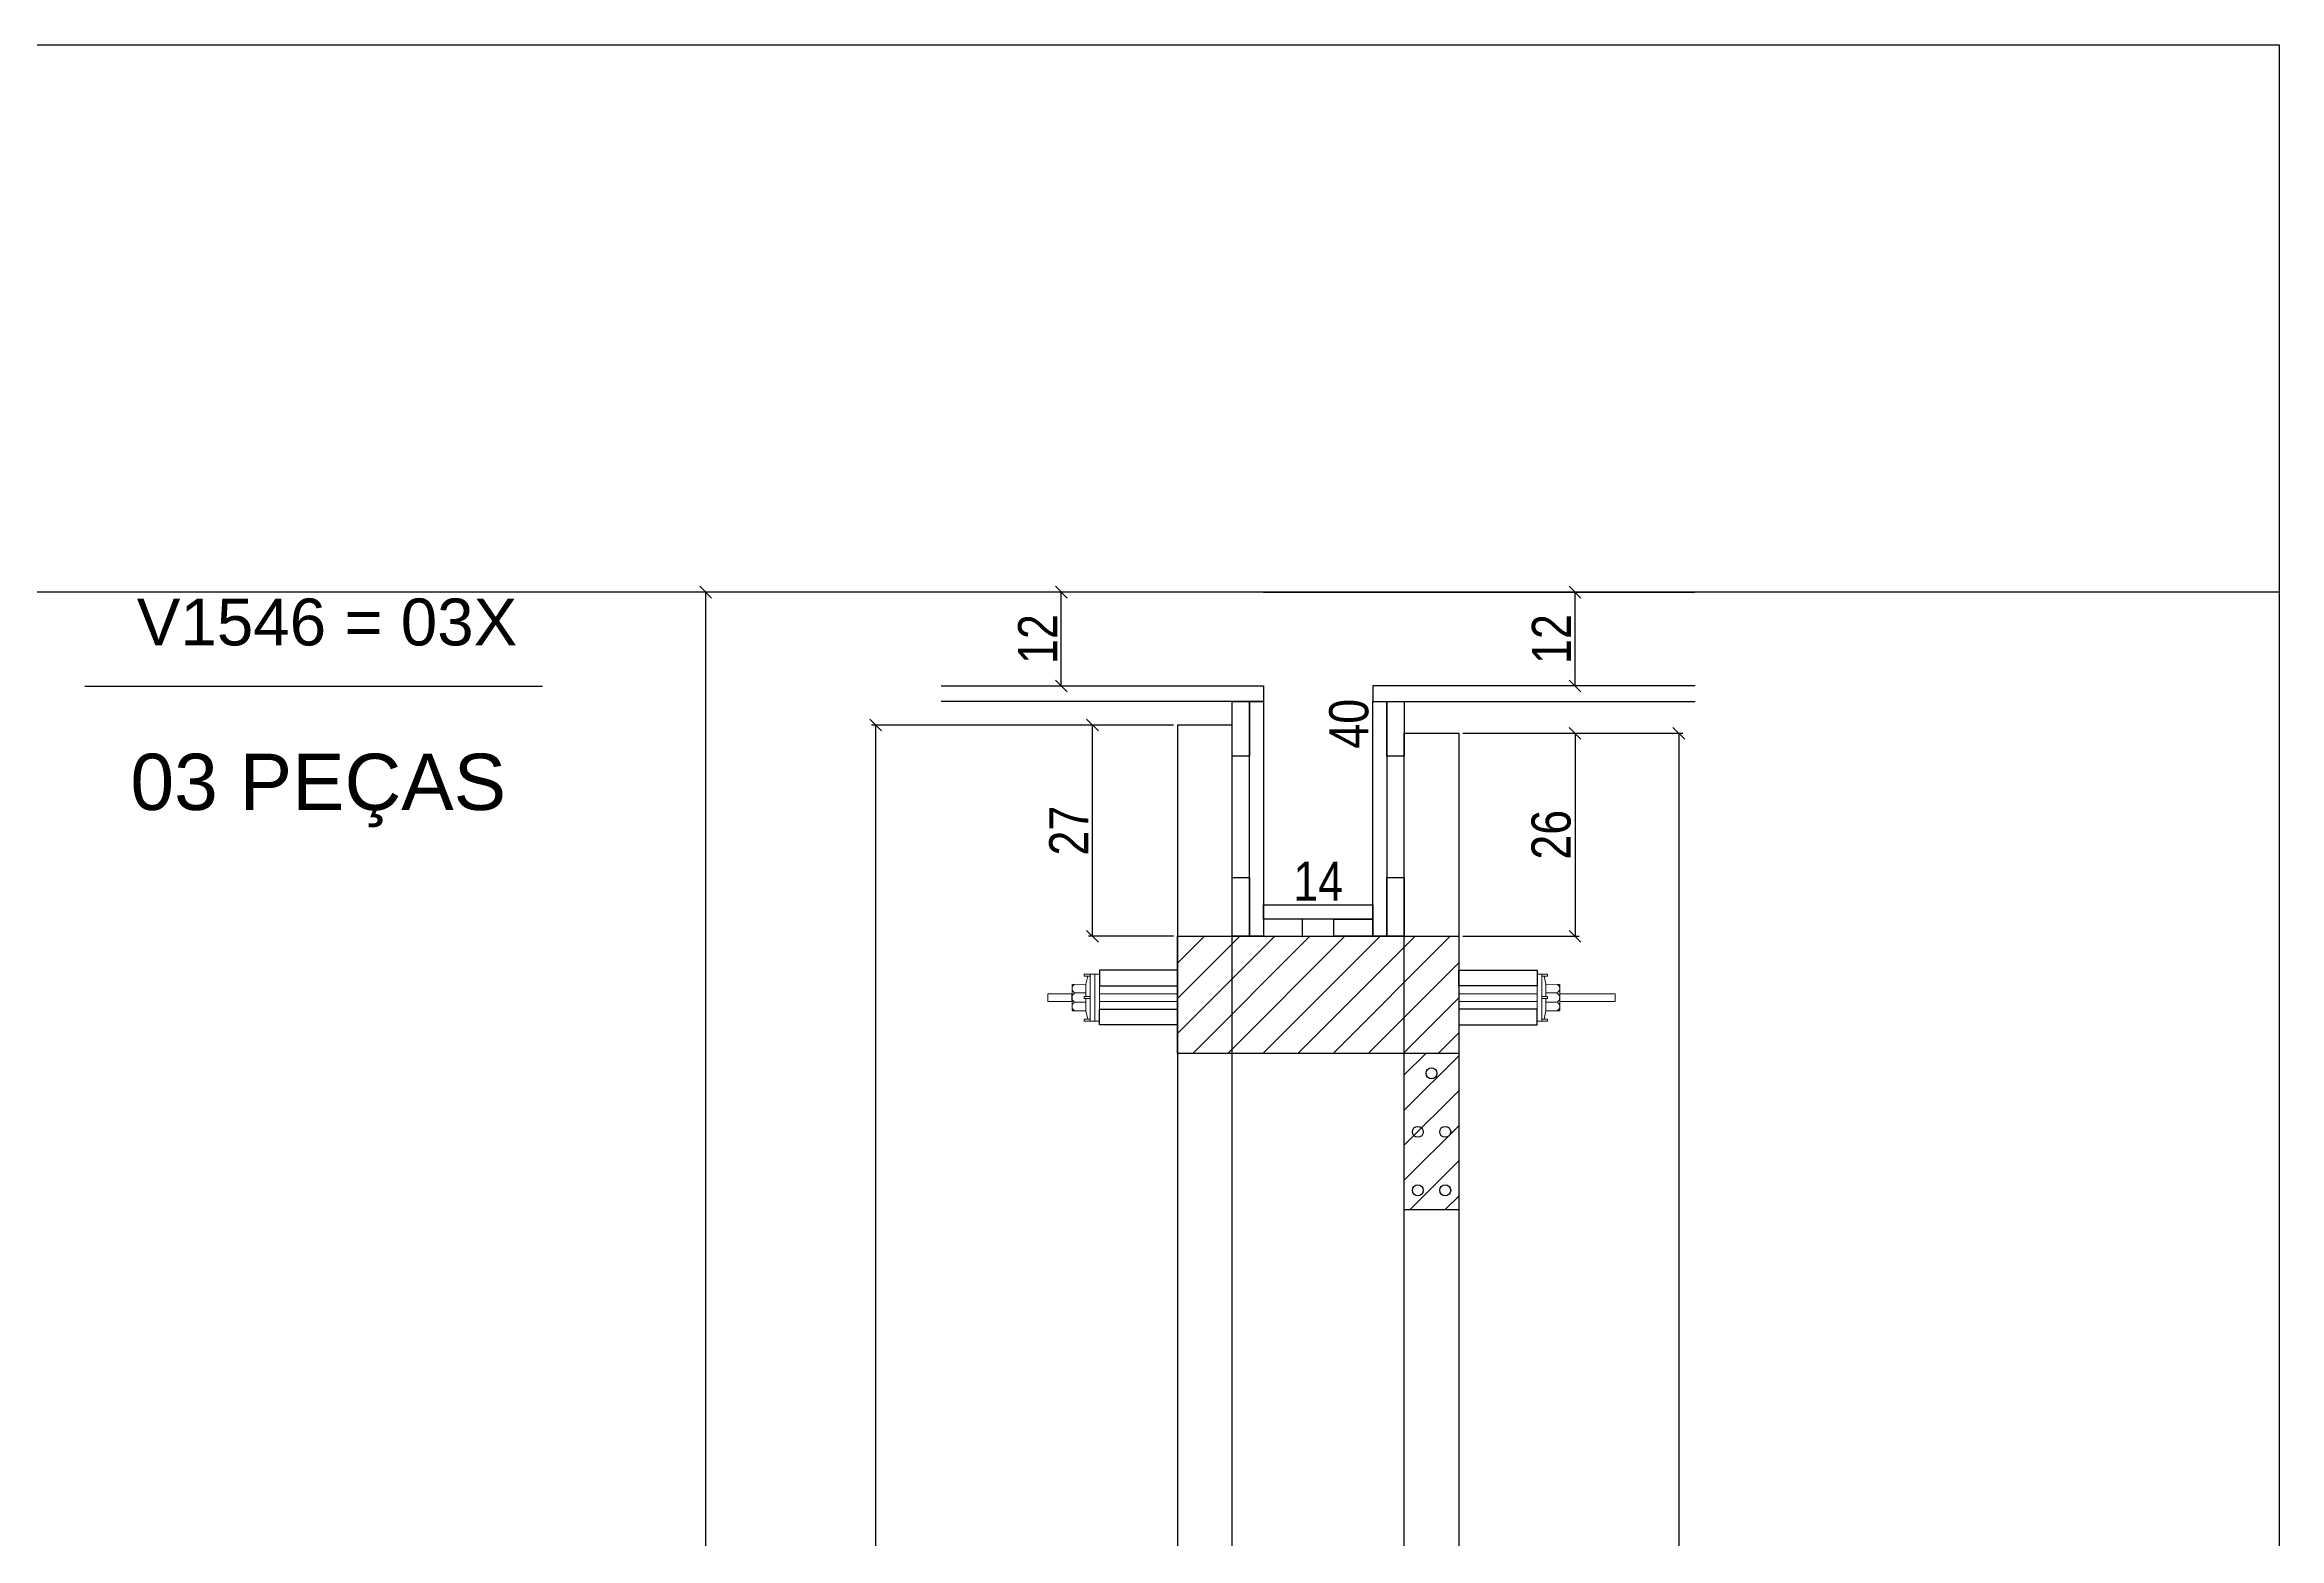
# Model space of a CAD drawing. Extents: x 17311 to 161354, y 153625 to 211469.
# Drawn here: x 22063 to 22635, y 205877 to 206259 of the extents above; entities that cross this region are included whole.
import ezdxf

# ---------------------------------------------------------------- set-up
doc = ezdxf.new("R2010")
doc.units = 0
doc.layers.get('0').update_dxf_attribs({"linetype": 'CONTINUOUS'})
doc.layers.get('DEFPOINTS').update_dxf_attribs({"linetype": 'CONTINUOUS'})
for name, color, linetype in [('8', 111, 'CONTINUOUS'), ('COTA', 241, 'CONTINUOUS'), ('detalhes', 4, 'CONTINUOUS'), ('HACHURA', 8, 'CONTINUOUS'), ('TIRAS REESCORAMENTO', 252, 'CONTINUOUS'), ('VIGAS', 3, 'CONTINUOUS')]:
    doc.layers.add(name, color=color, linetype=linetype)
doc.layers.add('BARRA_ANCORAGEM', color=1, linetype='CONTINUOUS', lineweight=15)
doc.styles.add('COTA TECNICA 2X', font='techl___.ttf', dxfattribs={"height": 10})
doc.styles.add('R80-50', font='arial.ttf', dxfattribs={"height": 10})
doc.dimstyles.new('SECAO', dxfattribs={"dimscale": 0.333333, "dimtxt": 5, "dimasz": 9, "dimexe": 3, "dimexo": 3, "dimgap": 3, "dimtad": 1, "dimdec": 1, "dimlfac": 0.5, "dimzin": 12, "dimdsep": 46, "dimtxsty": 'COTA TECNICA 2X', "dimblk1": 'OBLIQUE', "dimblk2": 'OBLIQUE', "dimsah": 1, "dimcen": 0.9, "dimclrd": 4, "dimclre": 4, "dimclrt": 240, "dimadec": 1, "dimazin": 3, "dimtfac": 1, "dimtdec": 1, "dimtmove": 0, "dimatfit": 3, "dimfxl": 1, "dimtolj": 1, "dimtzin": 12, "dimarcsym": 0})

# ---------------------------------------------------------------- blocks, each defined once
blk = doc.blocks.new('_Oblique')
at = {"color": 0, "linetype": 'ByBlock', "lineweight": -2}
blk.add_line((-0.5, -0.5), (0.5, 0.5), dxfattribs=at)
blk = doc.blocks.new('*D3267')
at = {"layer": 'DEFPOINTS', "color": 0, "transparency": 16777216}
for p in [(22352.61, 206085.37), (22275.32, 205527.28), (22352.61, 205527.28)]:
    blk.add_point(p, dxfattribs=at)
at = {"layer": 'detalhes', "color": 4, "lineweight": -2, "transparency": 16777216}
for p, q in [((22351.61, 206085.37), (22274.32, 206085.37)), ((22275.32, 206085.37), (22275.32, 205527.28)), ((22351.61, 205527.28), (22274.32, 205527.28))]:
    blk.add_line(p, q, dxfattribs=at)
at = {"layer": 'detalhes', "color": 4, "lineweight": -2, "transparency": 16777216, "xscale": 3, "yscale": 3, "zscale": 3}
for p, rotation in [((22275.32, 206085.37), 90), ((22275.32, 205527.28), 270)]:
    blk.add_blockref('_Oblique', p, dxfattribs=dict(at, rotation=rotation))
at = {"layer": 'detalhes', "color": 240, "transparency": 16777216, "insert": (22269.21, 205806.33), "char_height": 10, "attachment_point": 5, "rotation": 90, "style": 'COTA TECNICA 2X'}
blk.add_mtext('\\A1;279', dxfattribs=at)
blk = doc.blocks.new('*D3273')
at = {"layer": 'DEFPOINTS', "color": 0, "transparency": 16777216}
for p in [(22330.84, 206085.37), (22352.61, 206085.37), (22352.61, 206031.32)]:
    blk.add_point(p, dxfattribs=at)
at = {"layer": 'detalhes', "color": 4, "lineweight": -2, "transparency": 16777216}
for p, q in [((22351.61, 206085.37), (22329.84, 206085.37)), ((22330.84, 206031.32), (22330.84, 206085.37)), ((22351.61, 206031.32), (22329.84, 206031.32))]:
    blk.add_line(p, q, dxfattribs=at)
at = {"layer": 'detalhes', "color": 4, "lineweight": -2, "transparency": 16777216, "xscale": 3, "yscale": 3, "zscale": 3}
for p, rotation in [((22330.84, 206085.37), 90), ((22330.84, 206031.32), 270)]:
    blk.add_blockref('_Oblique', p, dxfattribs=dict(at, rotation=rotation))
at = {"layer": 'detalhes', "color": 240, "transparency": 16777216, "insert": (22324.76, 206058.35), "char_height": 10, "attachment_point": 5, "rotation": 90, "style": 'COTA TECNICA 2X'}
blk.add_mtext('\\A1;27', dxfattribs=at)
blk = doc.blocks.new('*D3274')
at = {"layer": 'DEFPOINTS', "color": 0, "transparency": 16777216}
for p in [(22424.61, 206083.25), (22424.61, 206031.32), (22454.36, 206031.32)]:
    blk.add_point(p, dxfattribs=at)
at = {"layer": 'detalhes', "color": 4, "lineweight": -2, "transparency": 16777216}
for p, q in [((22425.61, 206083.25), (22455.36, 206083.25)), ((22454.36, 206083.25), (22454.36, 206031.32)), ((22425.61, 206031.32), (22455.36, 206031.32))]:
    blk.add_line(p, q, dxfattribs=at)
at = {"layer": 'detalhes', "color": 4, "lineweight": -2, "transparency": 16777216, "xscale": 3, "yscale": 3, "zscale": 3}
for p, rotation in [((22454.36, 206083.25), 90), ((22454.36, 206031.32), 270)]:
    blk.add_blockref('_Oblique', p, dxfattribs=dict(at, rotation=rotation))
at = {"layer": 'detalhes', "color": 240, "transparency": 16777216, "insert": (22448.26, 206057.29), "char_height": 10, "attachment_point": 5, "rotation": 90, "style": 'COTA TECNICA 2X'}
blk.add_mtext('\\A1;26', dxfattribs=at)
blk = doc.blocks.new('*D3275')
at = {"layer": 'DEFPOINTS', "color": 0, "transparency": 16777216}
for p in [(22366.61, 206119.37), (22231.81, 205507.28), (22352.61, 205507.28)]:
    blk.add_point(p, dxfattribs=at)
at = {"layer": 'detalhes', "color": 4, "lineweight": -2, "transparency": 16777216}
for p, q in [((22365.61, 206119.37), (22230.81, 206119.37)), ((22231.81, 206119.37), (22231.81, 205507.28)), ((22351.61, 205507.28), (22230.81, 205507.28))]:
    blk.add_line(p, q, dxfattribs=at)
at = {"layer": 'detalhes', "color": 4, "lineweight": -2, "transparency": 16777216, "xscale": 3, "yscale": 3, "zscale": 3}
for p, rotation in [((22231.81, 206119.37), 90), ((22231.81, 205507.28), 270)]:
    blk.add_blockref('_Oblique', p, dxfattribs=dict(at, rotation=rotation))
at = {"layer": 'detalhes', "color": 240, "transparency": 16777216, "insert": (22225.59, 205813.33), "char_height": 10, "attachment_point": 5, "rotation": 90, "style": 'COTA TECNICA 2X'}
blk.add_mtext('\\A1;306', dxfattribs=at)
blk = doc.blocks.new('*D3277')
at = {"layer": 'DEFPOINTS', "color": 0, "transparency": 16777216}
for p in [(22389.65, 206119.37), (22402.61, 206119.37), (22389.65, 206039.32)]:
    blk.add_point(p, dxfattribs=at)
at = {"layer": 'detalhes', "color": 240, "transparency": 16777216, "insert": (22396.5, 206085.69), "char_height": 10, "attachment_point": 5, "rotation": 90, "style": 'COTA TECNICA 2X'}
blk.add_mtext('\\A1;40', dxfattribs=at)
blk = doc.blocks.new('*D3278')
at = {"layer": 'DEFPOINTS', "color": 0, "transparency": 16777216}
for p in [(22374.61, 206039.32), (22402.61, 206039.32), (22402.61, 206039.32)]:
    blk.add_point(p, dxfattribs=at)
at = {"layer": 'detalhes', "color": 240, "transparency": 16777216, "insert": (22388.61, 206045.4), "char_height": 10, "attachment_point": 5, "style": 'COTA TECNICA 2X'}
blk.add_mtext('\\A1;14', dxfattribs=at)
blk = doc.blocks.new('*D3281')
at = {"layer": 'DEFPOINTS', "color": 0, "transparency": 16777216}
for p in [(22454.36, 206119.37), (22454.36, 206119.37), (22454.36, 206095.37)]:
    blk.add_point(p, dxfattribs=at)
at = {"layer": 'detalhes', "color": 4, "lineweight": -2, "transparency": 16777216}
for p, q in [((22454.36, 206095.37), (22454.36, 206119.37)), ((22455.36, 206119.37), (22455.36, 206119.37)), ((22455.36, 206095.37), (22455.36, 206095.37))]:
    blk.add_line(p, q, dxfattribs=at)
at = {"layer": 'detalhes', "color": 4, "lineweight": -2, "transparency": 16777216, "xscale": 3, "yscale": 3, "zscale": 3}
for p, rotation in [((22454.36, 206119.37), 90), ((22454.36, 206095.37), 270)]:
    blk.add_blockref('_Oblique', p, dxfattribs=dict(at, rotation=rotation))
at = {"layer": 'detalhes', "color": 240, "transparency": 16777216, "insert": (22448.3, 206107.37), "char_height": 10, "attachment_point": 5, "rotation": 90, "style": 'COTA TECNICA 2X'}
blk.add_mtext('\\A1;12', dxfattribs=at)
blk = doc.blocks.new('*D3282')
at = {"layer": 'DEFPOINTS', "color": 0, "transparency": 16777216}
for p in [(22425.61, 206083.25), (22425.61, 205527.28), (22480.9, 205527.28)]:
    blk.add_point(p, dxfattribs=at)
at = {"layer": 'detalhes', "color": 4, "lineweight": -2, "transparency": 16777216}
for p, q in [((22426.61, 206083.25), (22481.9, 206083.25)), ((22480.9, 206083.25), (22480.9, 205527.28)), ((22426.61, 205527.28), (22481.9, 205527.28))]:
    blk.add_line(p, q, dxfattribs=at)
at = {"layer": 'detalhes', "color": 4, "lineweight": -2, "transparency": 16777216, "xscale": 3, "yscale": 3, "zscale": 3}
for p, rotation in [((22480.9, 206083.25), 90), ((22480.9, 205527.28), 270)]:
    blk.add_blockref('_Oblique', p, dxfattribs=dict(at, rotation=rotation))
at = {"layer": 'detalhes', "color": 240, "transparency": 16777216, "insert": (22474.81, 205805.26), "char_height": 10, "attachment_point": 5, "rotation": 90, "style": 'COTA TECNICA 2X'}
blk.add_mtext('\\A1;278', dxfattribs=at)
blk = doc.blocks.new('*D3266')
at = {"layer": 'DEFPOINTS', "color": 0, "transparency": 16777216}
for p in [(22322.85, 206119.37), (22322.85, 206119.37), (22322.85, 206095.37)]:
    blk.add_point(p, dxfattribs=at)
at = {"layer": 'detalhes', "color": 4, "lineweight": -2, "transparency": 16777216}
blk.add_line((22322.85, 206095.37), (22322.85, 206119.37), dxfattribs=at)
at = {"layer": 'detalhes', "color": 4, "lineweight": -2, "transparency": 16777216, "xscale": 3, "yscale": 3, "zscale": 3}
for p, rotation in [((22322.85, 206119.37), 90), ((22322.85, 206095.37), 270)]:
    blk.add_blockref('_Oblique', p, dxfattribs=dict(at, rotation=rotation))
at = {"layer": 'detalhes', "color": 240, "transparency": 16777216, "insert": (22316.8, 206107.37), "char_height": 10, "attachment_point": 5, "rotation": 90, "style": 'COTA TECNICA 2X'}
blk.add_mtext('\\A1;12', dxfattribs=at)
blk = doc.blocks.new('A$C51C4441F')
at = {"layer": 'BARRA_ANCORAGEM'}
for p, q in [((-2.25, 3.4), (-5.81, 3.39)), ((-5.81, 3.39), (-5.81, -3.39)), ((-2.25, 1.2), (-5.02, 1.2)), ((-2.25, 3.4), (-1.79, 5.5)), ((-2.25, 3.4), (-2.25, 3.4)), ((-2.25, 3.4), (-2.25, 0.25)), ((-2.25, -3.4), (-5.81, -3.39)), ((-2.25, -1.2), (-5.02, -1.2)), ((-2.25, -0.25), (-2.25, -3.4)), ((-2.25, -3.4), (-1.79, -5.5))]:
    blk.add_line(p, q, dxfattribs=at)
for points in [[(-2.7, 6), (-1.2, 6), (-1.2, 5.5), (-2.7, 5.5)], [(-1.2, -6), (0, -6), (0, 6), (-1.2, 6)], [(-2.7, 0.25), (-1.2, 0.25), (-1.2, -0.25), (-2.7, -0.25)], [(-2.7, -6), (-1.2, -6), (-1.2, -5.5), (-2.7, -5.5)]]:
    blk.add_lwpolyline(points, close=True, dxfattribs=at)
for centre, radius, start, end in [((-4.66, 2.3), 1.15, 107.7845, 252.2718), ((-4.52, 0), 1.3, 112.648, 247.4083), ((-4.66, -2.3), 1.15, 107.7845, 252.2718)]:
    blk.add_arc(centre, radius, start, end, dxfattribs=at)

msp = doc.modelspace()

# ---------------------------------------------------------------- hatches: boundary and pattern name
at = {"layer": 'COTA'}
h = msp.add_hatch(dxfattribs=at)
h.set_pattern_fill('ANSI31', color=256, scale=2, style=0)
h.set_pattern_definition([(45, (-2262.344, -7265.745), (-4.49012806, 4.49012806), [])])
h.paths.add_polyline_path([(22424.61, 206014.62), (22424.61, 206031.32), (22352.61, 206031.32), (22352.61, 206001.32), (22424.61, 206001.32), (22424.61, 206012.62), (22424.61, 206013.62), (22424.61, 206015.62)])
h = msp.add_hatch(dxfattribs=at)
h.set_pattern_fill('ANSI31', color=256, scale=2, style=0)
h.set_pattern_definition([(45, (-1249.12, 7741.914), (-4.49012806, 4.49012806), [])])
h.paths.add_polyline_path([(22410.73, 205961.3), (22424.73, 205961.3), (22424.73, 206001.24), (22410.73, 206001.24)])

# ---------------------------------------------------------------- linework, layer by layer
msp.add_line((22424.61, 205961.3), (22410.61, 205961.3))
at = {"linetype": 'Continuous'}
for points in [[(22352.61, 205527.28), (22366.61, 205527.28), (22366.61, 206085.37), (22352.61, 206085.37)], [(22424.61, 205527.28), (22410.61, 205527.28), (22410.61, 206083.25), (22424.61, 206083.25)], [(22424.61, 206001.32), (22352.61, 206001.32), (22352.61, 206031.32), (22424.61, 206031.32)]]:
    msp.add_lwpolyline(points, close=True, dxfattribs=at)
for centre in [(22417.61, 205996.24), (22414.11, 205981.27), (22421.11, 205981.27), (22414.11, 205966.3), (22421.11, 205966.3)]:
    msp.add_circle(centre, 1.4)
at = {"layer": '8', "color": 5, "linetype": 'Continuous'}
msp.add_lwpolyline([(22634.59, 205294.67), (22037.78, 205294.67), (22037.78, 206259.46), (22634.59, 206259.46)], close=True, dxfattribs=at)
at = {"layer": 'BARRA_ANCORAGEM'}
for points in [[(22331.41, 206021.62), (22332.61, 206021.62), (22332.61, 206009.62), (22331.41, 206009.62)], [(22445.81, 206021.62), (22444.61, 206021.62), (22444.61, 206009.62), (22445.81, 206009.62)], [(22319.41, 206014.62), (22325.59, 206014.62), (22325.59, 206016.62), (22319.41, 206016.62)], [(22332.61, 206014.62), (22352.61, 206014.62), (22352.61, 206016.62), (22332.61, 206016.62)], [(22444.61, 206014.62), (22424.61, 206014.62), (22424.61, 206016.62), (22444.61, 206016.62)], [(22450.42, 206014.62), (22464.61, 206014.62), (22464.61, 206016.62), (22450.42, 206016.62)]]:
    msp.add_lwpolyline(points, close=True, dxfattribs=at)
at = {"layer": 'HACHURA', "color": 7}
msp.add_line((22072.93, 206095.31), (22190.08, 206095.31), dxfattribs=at)
at = {"layer": 'TIRAS REESCORAMENTO', "linetype": 'ByBlock'}
for p, q in [((22634.59, 206119.37), (17860.1, 206119.37)), ((22374.61, 206119.37), (22484.95, 206119.37)), ((22402.61, 206091.37), (22485.09, 206091.37))]:
    msp.add_line(p, q, dxfattribs=at)
for points in [[(22292.13, 206095.37), (22374.61, 206095.37), (22374.61, 206091.37), (22292.13, 206091.37)], [(22485.09, 206095.37), (22402.61, 206095.37), (22402.61, 206091.37), (22485.09, 206091.37)], [(22374.61, 206031.32), (22371.01, 206031.32), (22371.01, 206091.37), (22374.61, 206091.37), (22374.61, 206031.32)], [(22406.21, 206031.32), (22402.61, 206031.32), (22402.61, 206091.37), (22406.21, 206091.37), (22406.21, 206031.32)]]:
    msp.add_lwpolyline(points, dxfattribs=at)
for points in [[(22366.61, 206091.37), (22371.01, 206091.37), (22371.01, 206077.37), (22366.61, 206077.37)], [(22406.21, 206091.37), (22410.61, 206091.37), (22410.61, 206077.37), (22406.21, 206077.37)], [(22366.61, 206046.32), (22371.01, 206046.32), (22371.01, 206031.32), (22366.61, 206031.32)], [(22406.21, 206046.32), (22410.61, 206046.32), (22410.61, 206031.32), (22406.21, 206031.32)], [(22402.61, 206035.72), (22374.61, 206035.72), (22374.61, 206039.32), (22402.61, 206039.32)], [(22384.57, 206031.32), (22384.57, 206035.72), (22374.61, 206035.72), (22374.61, 206031.32)], [(22392.64, 206031.32), (22392.64, 206035.72), (22402.61, 206035.72), (22402.61, 206031.32)], [(22332.61, 206018.62), (22352.61, 206018.62), (22352.61, 206022.62), (22332.61, 206022.62)], [(22444.61, 206018.62), (22424.61, 206018.62), (22424.61, 206022.62), (22444.61, 206022.62)], [(22332.61, 206012.62), (22352.61, 206012.62), (22352.61, 206008.62), (22332.61, 206008.62)], [(22444.61, 206012.62), (22424.61, 206012.62), (22424.61, 206008.62), (22444.61, 206008.62)]]:
    msp.add_lwpolyline(points, close=True, dxfattribs=at)

# ---------------------------------------------------------------- block references
at = {"layer": 'BARRA_ANCORAGEM', "xscale": -1, "rotation": 180}
msp.add_blockref('A$C51C4441F', (22331.41, 206015.62), dxfattribs=at)
at = {"layer": 'BARRA_ANCORAGEM', "xscale": -1}
msp.add_blockref('A$C51C4441F', (22444.61, 206015.62), dxfattribs=at)

# ---------------------------------------------------------------- texts
at = {"layer": 'VIGAS', "color": 7, "attachment_point": 1, "style": 'R80-50'}
for s, width, insert, char_height in [('V1546 = 03X', 124.324, (22086.23, 206117.74), 12), ('03 PEÇAS', 162.221, (22084.61, 206078.02), 14.4)]:
    msp.add_mtext_dynamic_manual_height_columns(s, width=width, gutter_width=50, heights=[0], dxfattribs=dict(at, insert=insert, char_height=char_height))

# ---------------------------------------------------------------- dimensions: what is measured, and where the dimension line sits
at = {"layer": 'detalhes', "color": 3}
for base, p1, p2, picture, middle in [((22231.81, 205507.28), (22366.61, 206119.37), (22352.61, 205507.28), '*D3275', (22225.59, 205813.33)), ((22322.85, 206119.37), (22322.85, 206095.37), (22322.85, 206119.37), '*D3266', (22316.8, 206107.37)), ((22454.36, 206119.37), (22454.36, 206095.37), (22454.36, 206119.37), '*D3281', (22448.3, 206107.37)), ((22275.32, 205527.28), (22352.61, 206085.37), (22352.61, 205527.28), '*D3267', (22269.21, 205806.33)), ((22330.84, 206085.37), (22352.61, 206031.32), (22352.61, 206085.37), '*D3273', (22324.76, 206058.35)), ((22454.36, 206031.32), (22424.61, 206083.25), (22424.61, 206031.32), '*D3274', (22448.26, 206057.29)), ((22480.9, 205527.28), (22425.61, 206083.25), (22425.61, 205527.28), '*D3282', (22474.81, 205805.26))]:
    dim = msp.add_linear_dim(base=base, p1=p1, p2=p2, angle=90, dimstyle='SECAO', dxfattribs=at)
    dim.commit()
    dim.dimension.update_dxf_attribs({"geometry": picture, "text_midpoint": middle})
dim = msp.add_linear_dim(base=(22402.61, 206119.37), p1=(22389.65, 206039.32), p2=(22389.65, 206119.37), angle=90, dimstyle='SECAO', override={"dimse1": 1, "dimse2": 1, "dimsd1": 1, "dimsd2": 1}, dxfattribs=at)
dim.commit()
dim.dimension.update_dxf_attribs({"geometry": '*D3277', "text_midpoint": (22402.61, 206085.69), "dimtype": 160})
dim = msp.add_linear_dim(base=(22402.61, 206039.32), p1=(22374.61, 206039.32), p2=(22402.61, 206039.32), dimstyle='SECAO', override={"dimse1": 1, "dimse2": 1, "dimsd1": 1, "dimsd2": 1}, dxfattribs=at)
dim.commit()
dim.dimension.update_dxf_attribs({"geometry": '*D3278', "text_midpoint": (22388.61, 206039.32), "dimtype": 160})

doc.saveas('drawing.dxf')
